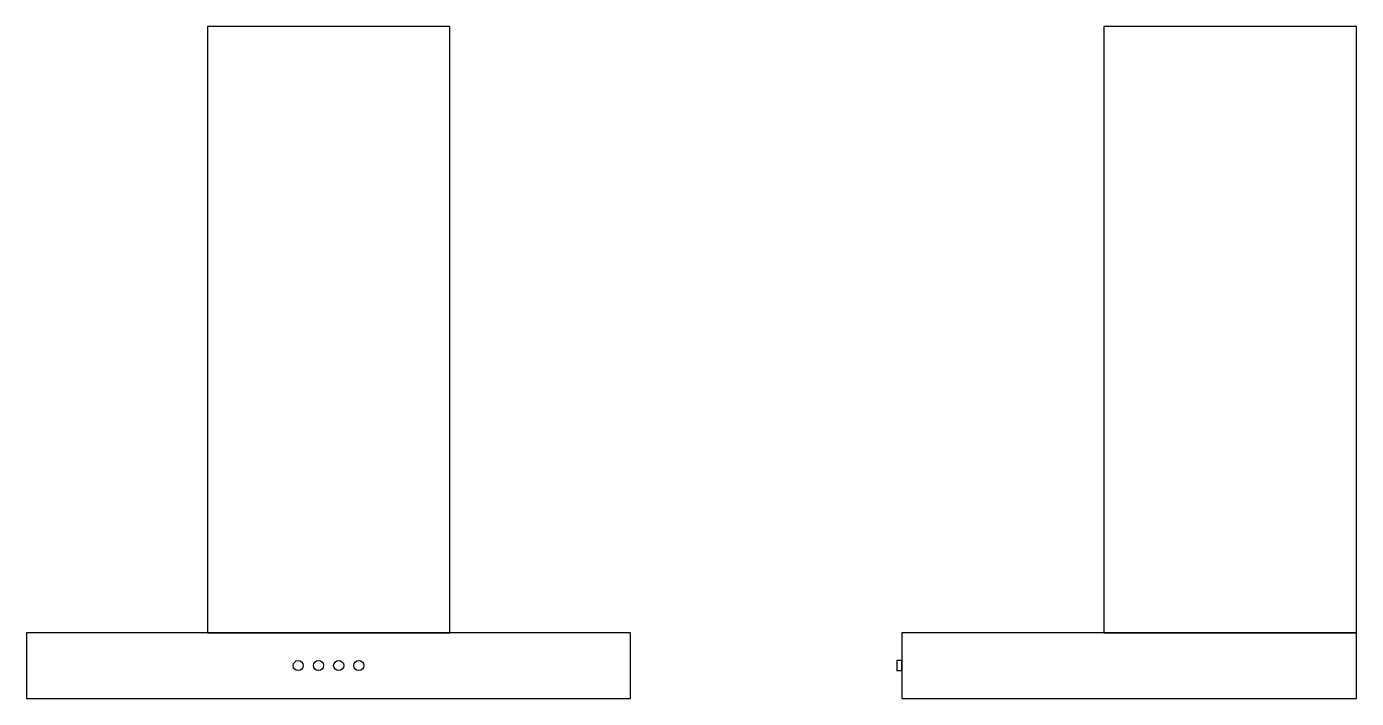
# Model space of a CAD drawing. Header units: inches. Extents: x 19 to 151, y 59 to 125.
import ezdxf

# ---------------------------------------------------------------- set-up
doc = ezdxf.new("R2010")
doc.units = ezdxf.units.IN
doc.header["$MEASUREMENT"] = 0

msp = doc.modelspace()

# ---------------------------------------------------------------- linework, layer by layer
for points in [[(36.77, 65.22), (60.77, 65.22), (60.77, 125.22), (36.77, 125.22)], [(125.52, 65.22), (150.52, 65.22), (150.52, 125.22), (125.52, 125.22)], [(18.87, 58.72), (78.67, 58.72), (78.67, 65.22), (18.87, 65.22)], [(105.52, 58.72), (150.52, 58.72), (150.52, 65.22), (105.52, 65.22)], [(105.02, 61.47), (105.52, 61.47), (105.52, 62.47), (105.02, 62.47)]]:
    msp.add_lwpolyline(points, close=True)
for centre in [(45.77, 61.97), (47.77, 61.97), (49.77, 61.97), (51.77, 61.97)]:
    msp.add_circle(centre, 0.5)

doc.saveas('drawing.dxf')
